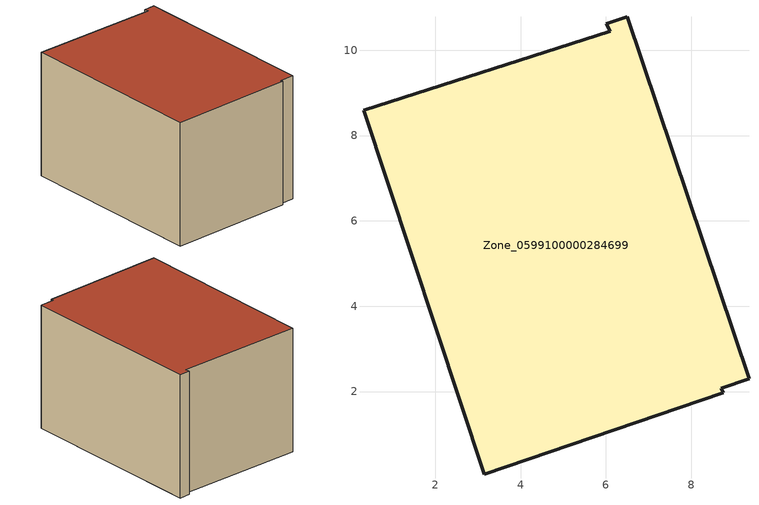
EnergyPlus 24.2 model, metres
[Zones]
Zone_0599100000284699
 floor ground (C_G): 3.15,0.06 0.32,8.6 6.1,10.44 6.01,10.62 6.5,10.79 9.36,2.29 8.71,2.08 8.75,1.97 z0
 wall outside (C_F): 0.32,8.6 3.15,0.06 8.75,1.97 8.71,2.08 9.36,2.29 6.5,10.79 6.01,10.62 6.1,10.44 0.32,8.6 z0:5.92
 roof outside (C_R): 6.5,10.79 6.01,10.62 6.1,10.44 0.32,8.6 3.15,0.06 8.75,1.97 8.71,2.08 9.36,2.29 z5.92
[BUILDING]
Pand.0599100000284699: North Axis=0; Terrain=City; Loads Convergence Tolerance Value=0.04; Temperature Convergence Tolerance Value=0.4; Solar Distribution=FullExterior; Maximum Number of Warmup Days=25; Minimum Number of Warmup Days=1
[Site:Location]
Rotterdam.The.Hague.AP_ZH_NLD Design_Conditions: Latitude=51.96; Longitude=4.45; Time Zone=1; Elevation=-4.5
[SITE:GROUNDTEMPERATURE:BUILDINGSURFACE]
18, 18, 18, 18, 18, 18, 18, 18, 18, 18, 18, 18
[MATERIAL] Thermal Absorptance=0.9; Solar Absorptance=0.7; Visible Absorptance=0.7
Name | Roughness | Thickness | Conductivity | Density | Specific Heat
G.TC.1946-1964 | MediumSmooth | 0.15 | 1 | 540 | 1210
F.TC.1946-1964 | Rough | 0.3 | 0.857143 | 1920 | 840
R.TC.1946-1964 | MediumRough | 0.2 | 0.235294 | 1500 | 1000
[CONSTRUCTION]
C_G: G.TC.1946-1964
C_F: F.TC.1946-1964
C_R: R.TC.1946-1964
[ZONE]
Zone_0599100000284699: Type=1; Multiplier=1; Ceiling Height=Autocalculate; Volume=Autocalculate; Floor Area=autocalculate; Part of Total Floor Area=Yes
[ZONEINFILTRATION:DESIGNFLOWRATE]
Infil_Zone_0599100000284699: Zone or ZoneList or Space or SpaceList=Zone_0599100000284699; Schedule=AlwaysOn; Design Flow Rate Calculation Method=Flow/Area; Flow Rate per Floor Area=0.003; Constant Term Coefficient=1; Temperature Term Coefficient=0; Velocity Term Coefficient=0; Velocity Squared Term Coefficient=0
[HVACTEMPLATE:ZONE:IDEALLOADSAIRSYSTEM]
Zone_0599100000284699: Maximum Heating Supply Air Temperature=50; Minimum Cooling Supply Air Temperature=13; Maximum Heating Supply Air Humidity Ratio=0.0156; Minimum Cooling Supply Air Humidity Ratio=0.0077; Heating Limit=NoLimit; Cooling Limit=NoLimit; Dehumidification Control Type=ConstantSensibleHeatRatio; Cooling Sensible Heat Ratio=0.7; Dehumidification Setpoint=60; Humidification Control Type=None; Humidification Setpoint=30; Outdoor Air Method=None; Outdoor Air Flow Rate per Person=0.00944; Outdoor Air Flow Rate per Zone Floor Area=0; Outdoor Air Flow Rate per Zone=0; Demand Controlled Ventilation Type=None; Outdoor Air Economizer Type=NoEconomizer; Heat Recovery Type=None; Sensible Heat Recovery Effectiveness=0.7; Latent Heat Recovery Effectiveness=0.65
[ZONECONTROL:THERMOSTAT]
ThermostatControl_Zone_0599100000284699: Zone or ZoneList=Zone_0599100000284699; Control Type Schedule=DualSetpointControlType; Control 1=Thermostat_Zone_0599100000284699; Temperature Difference Between Cutout And Setpoint=0
[THERMOSTATSETPOINT:DUALSETPOINT]
Thermostat_Zone_0599100000284699: Heating Setpoint Temperature Schedule=HeatingSetpoint_Zone_0599100000284699; Cooling Setpoint Temperature Schedule=CoolingSetpoint_Zone_0599100000284699
[SCHEDULE:COMPACT]
HeatingSetpoint_Zone_0599100000284699: Through: 12/31, For: AllDays, Until: 24:00, 21
CoolingSetpoint_Zone_0599100000284699: Through: 12/31, For: AllDays, Until: 24:00, 24
DualSetpointControlType: Through: 12/31, For: AllDays, Until: 24:00, 4
AlwaysOn: Through: 12/31, For: AllDays, Until: 24:00, 1
